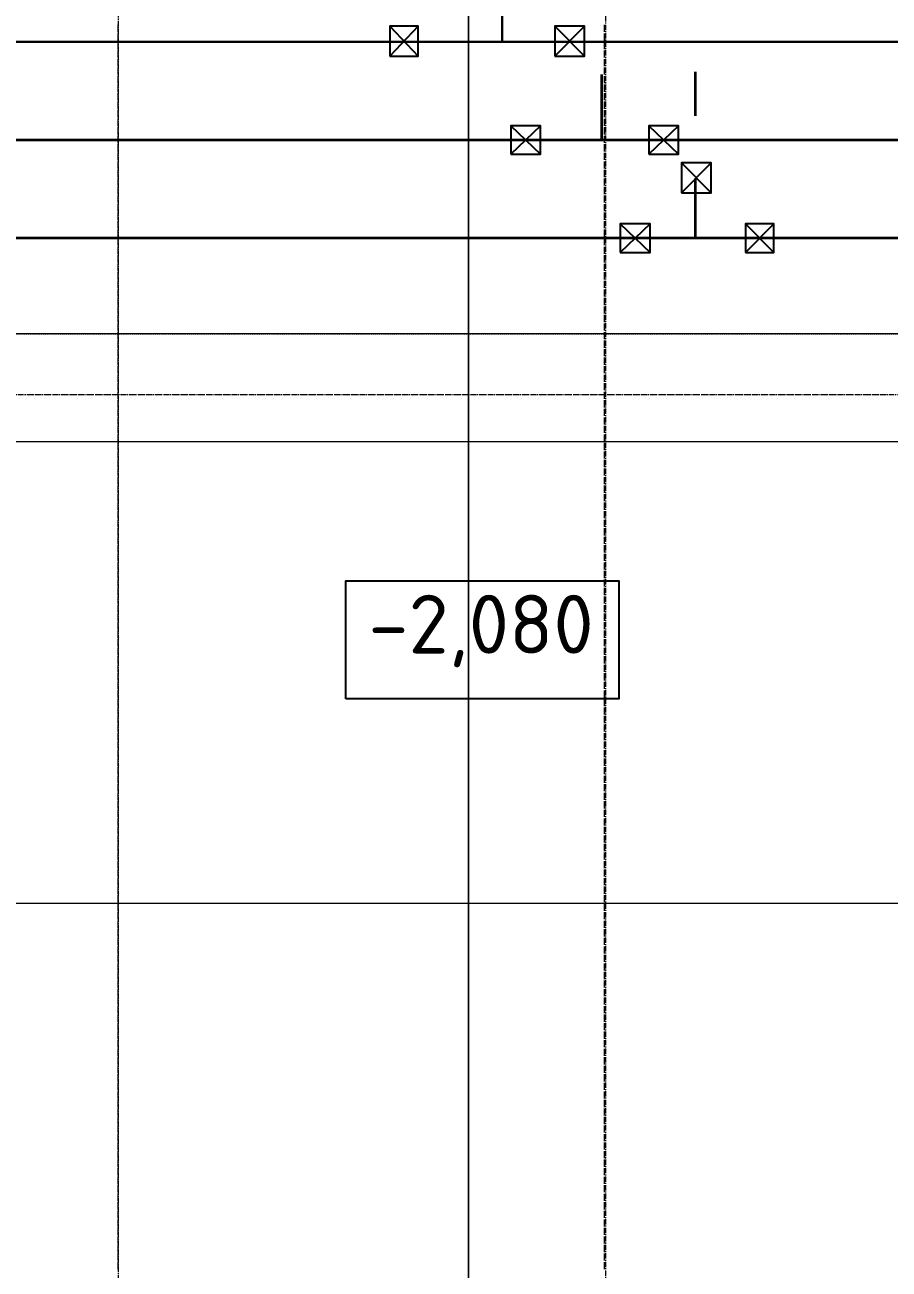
# Model space of a CAD drawing. Header units: millimetres. Extents: x -10178924 to 11692288, y -947381 to 58396.
# Drawn here: x 747630 to 750201, y -824944 to -821240 of the extents above; entities that cross this region are included whole.
import ezdxf

# ---------------------------------------------------------------- set-up
doc = ezdxf.new("R2010")
doc.units = ezdxf.units.MM
for name, pattern in [('короткая штриховая', [282.222222, 141.111111, -141.111111]), ('невидимая', [9.525, 6.35, -3.175]), ('осевая', [50.8, 31.75, -6.35, 6.35, -6.35])]:
    doc.linetypes.add(name, pattern=pattern)
for name, color, linetype, lineweight in [('PDF _0', 7, 'Continuous', 9), ('PDF _Разрезы', 7, 'Continuous', 9), ('PDF _Текст', 7, 'Continuous', 5), ('Балки.1', 7, 'Continuous', 9), ('Контур пол Подвал', 7, 'Continuous', 9), ('Размеры осевые', 153, 'Continuous', 9)]:
    doc.layers.add(name, color=color, linetype=linetype, lineweight=lineweight)
for name, color, linetype in [('PDF _PDF _Разрезы', 7, 'Continuous'), ('PDF _Балки.1', 7, 'Continuous'), ('PDF _ВК_В1', 5, 'Continuous'), ('PDF _ВК_Т3', 1, 'Continuous'), ('PDF _ВК_Т4', 6, 'Continuous')]:
    doc.layers.add(name, color=color, linetype=linetype)
doc.layers.add('PDF _Контур пол Подвал', color=7, linetype='Continuous', true_color=0xcd6928)
doc.layers.add('PDF _Размеры осевые', color=7, linetype='Continuous', true_color=0x5d6970)
doc.styles.add('PDF ISOCPEUR', font='isocpeur.ttf')

# ---------------------------------------------------------------- blocks, each defined once
blk = doc.blocks.new('A$C5282721b')
at = {"layer": 'PDF _Разрезы', "color": 18, "lineweight": 9, "true_color": 0x000000, "transparency": 33554687}
blk.add_lwpolyline([(26590.978, -58613.553), (26594.843, 2746.034)], dxfattribs=at)
at = {"layer": 'Балки.1', "color": 18, "linetype": 'короткая штриховая', "ltscale": 0.02, "true_color": 0x000000, "transparency": 33554687}
for p, q in [((12015.573, -41369.704), (41378.795, -41369.704)), ((12015.573, -41689.704), (41973.795, -41689.704))]:
    blk.add_line(p, q, dxfattribs=at)
at = {"layer": 'Контур пол Подвал', "color": 18, "linetype": 'невидимая', "true_color": 0x000000, "transparency": 33554687}
blk.add_line((13194.417, -43064.958), (39053.725, -43064.958), dxfattribs=at)
at = {"layer": 'Размеры осевые', "color": 251, "linetype": 'осевая', "ltscale": 0.5, "transparency": 33554687}
for p, q in [((27000, -52200), (27000, 1500)), ((25550, -58512.867), (25550, -4812.867)), ((-9750, -41550), (62308.109, -41550))]:
    blk.add_line(p, q, dxfattribs=at)

msp = doc.modelspace()

# ---------------------------------------------------------------- linework, layer by layer
at = {"layer": 'PDF _0', "lineweight": 25}
for points in [[(748715.5, -821333.4), (748800.1, -821333.4), (748800.1, -821244.5), (748715.5, -821244.5)], [(749206.5, -821333.4), (749295.4, -821333.4), (749295.4, -821244.5), (749206.5, -821244.5)], [(749075.3, -821625.5), (749164.2, -821625.5), (749164.2, -821540.8), (749075.3, -821540.8)], [(749485.9, -821625.5), (749574.8, -821625.5), (749574.8, -821540.8), (749485.9, -821540.8)], [(749583.3, -821739.8), (749672.2, -821739.8), (749672.2, -821650.9), (749583.3, -821650.9)], [(749401.3, -821917.6), (749490.2, -821917.6), (749490.2, -821832.9), (749401.3, -821832.9)], [(749773.8, -821917.6), (749858.5, -821917.6), (749858.5, -821832.9), (749773.8, -821832.9)], [(748584.2, -823246.8), (748584.2, -822895.5), (749397, -822895.5), (749397, -823246.8)]]:
    msp.add_lwpolyline(points, close=True, dxfattribs=at)
for points in [[(748715.5, -821244.5), (748800.1, -821333.4)], [(748800.1, -821244.5), (748715.5, -821333.4)], [(749206.5, -821244.5), (749295.4, -821333.4)], [(749295.4, -821244.5), (749206.5, -821333.4)], [(749075.3, -821540.8), (749164.2, -821625.5)], [(749164.2, -821540.8), (749075.3, -821625.5)], [(749485.9, -821540.8), (749574.8, -821625.5)], [(749574.8, -821540.8), (749485.9, -821625.5)], [(749583.3, -821650.9), (749672.2, -821739.8)], [(749672.2, -821650.9), (749583.3, -821739.8)], [(749401.3, -821832.9), (749490.2, -821917.6)], [(749490.2, -821832.9), (749401.3, -821917.6)], [(749773.8, -821832.9), (749858.5, -821917.6)], [(749858.5, -821832.9), (749773.8, -821917.6)]]:
    msp.add_lwpolyline(points, dxfattribs=at)
at = {"layer": 'PDF _PDF _Разрезы', "lineweight": 9}
msp.add_lwpolyline([(748948.3, -839405.6), (748952.5, -778045.5)], dxfattribs=at)
at = {"layer": 'PDF _Балки.1', "lineweight": 9}
for points in [[(734372.8, -822480.6), (764326.9, -822480.6), (766087.9, -822480.6), (766087.9, -822158.9), (764326.9, -822158.9)], [(734372.8, -822158.9), (763734.2, -822158.9)]]:
    msp.add_lwpolyline(points, dxfattribs=at)
at = {"layer": 'PDF _ВК_В1', "lineweight": 30}
for points in [[(749049.9, -821291), (749049.9, -786439.2)], [(777942.6, -821308), (777942.6, -821291), (747493.3, -821291), (723334.4, -821291)]]:
    msp.add_lwpolyline(points, dxfattribs=at)
at = {"layer": 'PDF _ВК_Т3', "lineweight": 35}
for points in [[(749346.2, -821583.1), (749346.2, -821388.4)], [(777980.7, -821583.1), (747497.5, -821583.1), (723215.9, -821583.1)]]:
    msp.add_lwpolyline(points, dxfattribs=at)
at = {"layer": 'PDF _ВК_Т4', "lineweight": 35}
for points in [[(749625.6, -821511.2), (749625.6, -821379.9)], [(749625.6, -821875.2), (749625.6, -821697.4)], [(778082.3, -821735.5), (778082.3, -821875.2), (747256.2, -821875.2), (722923.8, -821875.2)]]:
    msp.add_lwpolyline(points, dxfattribs=at)
at = {"layer": 'PDF _Контур пол Подвал', "lineweight": 9}
msp.add_lwpolyline([(761411.3, -819610.4), (761411.3, -823856.3), (735550.8, -823856.3)], dxfattribs=at)
at = {"layer": 'PDF _Размеры осевые', "lineweight": 9}
for points in [[(747906.9, -821261.4), (747906.9, -821244.5), (747906.9, -821240.2)], [(749354.7, -821261.4), (749354.7, -821244.5), (749354.7, -821240.2)], [(747906.9, -821286.8), (747906.9, -821269.9), (747906.9, -821265.6)], [(747906.9, -821312.2), (747906.9, -821295.3), (747906.9, -821291)], [(749354.7, -821286.8), (749354.7, -821269.9), (749354.7, -821265.6)], [(749354.7, -821312.2), (749354.7, -821295.3), (749354.7, -821291)], [(747906.9, -821337.6), (747906.9, -821320.7), (747906.9, -821316.4)], [(749354.7, -821337.6), (749354.7, -821320.7), (749354.7, -821316.4)], [(747906.9, -821363), (747906.9, -821346.1), (747906.9, -821341.8)], [(747906.9, -821388.4), (747906.9, -821371.5), (747906.9, -821367.2)], [(749354.7, -821363), (749354.7, -821346.1), (749354.7, -821341.8)], [(749354.7, -821388.4), (749354.7, -821371.5), (749354.7, -821367.2)], [(747906.9, -821413.8), (747906.9, -821396.9), (747906.9, -821392.6)], [(749354.7, -821413.8), (749354.7, -821396.9), (749354.7, -821392.6)], [(747906.9, -821439.2), (747906.9, -821422.3), (747906.9, -821418)], [(749354.7, -821439.2), (749354.7, -821422.3), (749354.7, -821418)], [(747906.9, -821464.6), (747906.9, -821447.7), (747906.9, -821443.4)], [(747906.9, -821490), (747906.9, -821473.1), (747906.9, -821468.8)], [(749354.7, -821464.6), (749354.7, -821447.7), (749354.7, -821443.4)], [(749354.7, -821490), (749354.7, -821473.1), (749354.7, -821468.8)], [(747906.9, -821515.4), (747906.9, -821498.5), (747906.9, -821494.2)], [(749354.7, -821515.4), (749354.7, -821498.5), (749354.7, -821494.2)], [(747906.9, -821540.8), (747906.9, -821523.9), (747906.9, -821519.6)], [(747906.9, -821566.2), (747906.9, -821549.3), (747906.9, -821545)], [(749354.7, -821540.8), (749354.7, -821523.9), (749354.7, -821519.6)], [(749354.7, -821566.2), (749354.7, -821549.3), (749354.7, -821545)], [(747906.9, -821591.6), (747906.9, -821574.7), (747906.9, -821570.4)], [(749354.7, -821591.6), (749354.7, -821574.7), (749354.7, -821570.4)], [(747906.9, -821617), (747906.9, -821600.1), (747906.9, -821595.8)], [(747906.9, -821642.4), (747906.9, -821625.5), (747906.9, -821621.2)], [(749354.7, -821617), (749354.7, -821600.1), (749354.7, -821595.8)], [(749354.7, -821642.4), (749354.7, -821625.5), (749354.7, -821621.2)], [(747906.9, -821667.8), (747906.9, -821650.9), (747906.9, -821646.6)], [(749354.7, -821667.8), (749354.7, -821650.9), (749354.7, -821646.6)], [(747906.9, -821693.2), (747906.9, -821676.3), (747906.9, -821672)], [(747906.9, -821718.6), (747906.9, -821701.7), (747906.9, -821697.4)], [(749354.7, -821693.2), (749354.7, -821676.3), (749354.7, -821672)], [(749354.7, -821718.6), (749354.7, -821701.7), (749354.7, -821697.4)], [(747906.9, -821744), (747906.9, -821727.1), (747906.9, -821722.8)], [(749354.7, -821744), (749354.7, -821727.1), (749354.7, -821722.8)], [(747906.9, -821769.4), (747906.9, -821752.5), (747906.9, -821748.2)], [(747906.9, -821794.8), (747906.9, -821777.9), (747906.9, -821773.6)], [(749354.7, -821769.4), (749354.7, -821752.5), (749354.7, -821748.2)], [(749354.7, -821794.8), (749354.7, -821777.9), (749354.7, -821773.6)], [(747906.9, -821820.2), (747906.9, -821803.3), (747906.9, -821799)], [(749354.7, -821820.2), (749354.7, -821803.3), (749354.7, -821799)], [(747906.9, -821845.6), (747906.9, -821828.7), (747906.9, -821824.4)], [(749354.7, -821845.6), (749354.7, -821828.7), (749354.7, -821824.4)], [(747906.9, -821871), (747906.9, -821854.1), (747906.9, -821849.8)], [(747906.9, -821896.4), (747906.9, -821879.5), (747906.9, -821875.2)], [(749354.7, -821871), (749354.7, -821854.1), (749354.7, -821849.8)], [(749354.7, -821896.4), (749354.7, -821879.5), (749354.7, -821875.2)], [(747906.9, -821921.8), (747906.9, -821904.9), (747906.9, -821900.6)], [(749354.7, -821921.8), (749354.7, -821904.9), (749354.7, -821900.6)], [(747906.9, -821947.2), (747906.9, -821930.3), (747906.9, -821926)], [(747906.9, -821972.6), (747906.9, -821955.7), (747906.9, -821951.4)], [(749354.7, -821947.2), (749354.7, -821930.3), (749354.7, -821926)], [(749354.7, -821972.6), (749354.7, -821955.7), (749354.7, -821951.4)], [(747906.9, -821998), (747906.9, -821981.1), (747906.9, -821976.8)], [(749354.7, -821998), (749354.7, -821981.1), (749354.7, -821976.8)], [(747906.9, -822023.4), (747906.9, -822006.5), (747906.9, -822002.2)], [(747906.9, -822048.8), (747906.9, -822031.9), (747906.9, -822027.6)], [(749354.7, -822023.4), (749354.7, -822006.5), (749354.7, -822002.2)], [(749354.7, -822048.8), (749354.7, -822031.9), (749354.7, -822027.6)], [(747906.9, -822074.2), (747906.9, -822057.3), (747906.9, -822053)], [(749354.7, -822074.2), (749354.7, -822057.3), (749354.7, -822053)], [(747906.9, -822099.6), (747906.9, -822082.7), (747906.9, -822078.4)], [(747906.9, -822125), (747906.9, -822108.1), (747906.9, -822103.8)], [(749354.7, -822099.6), (749354.7, -822082.7), (749354.7, -822078.4)], [(749354.7, -822125), (749354.7, -822108.1), (749354.7, -822103.8)], [(747906.9, -822150.4), (747906.9, -822133.5), (747906.9, -822129.2)], [(749354.7, -822150.4), (749354.7, -822133.5), (749354.7, -822129.2)], [(747906.9, -822175.8), (747906.9, -822158.9), (747906.9, -822154.6)], [(747906.9, -822201.2), (747906.9, -822184.3), (747906.9, -822180)], [(749354.7, -822175.8), (749354.7, -822158.9), (749354.7, -822154.6)], [(749354.7, -822201.2), (749354.7, -822184.3), (749354.7, -822180)], [(747906.9, -822226.6), (747906.9, -822209.7), (747906.9, -822205.4)], [(749354.7, -822226.6), (749354.7, -822209.7), (749354.7, -822205.4)], [(747906.9, -822252), (747906.9, -822235.1), (747906.9, -822230.8)], [(747906.9, -822277.4), (747906.9, -822260.5), (747906.9, -822256.2)], [(749354.7, -822252), (749354.7, -822235.1), (749354.7, -822230.8)], [(749354.7, -822277.4), (749354.7, -822260.5), (749354.7, -822256.2)], [(747906.9, -822302.8), (747906.9, -822285.9), (747906.9, -822281.6)], [(749354.7, -822302.8), (749354.7, -822285.9), (749354.7, -822281.6)], [(747906.9, -822328.2), (747906.9, -822311.3), (747906.9, -822307)], [(749354.7, -822328.2), (749354.7, -822311.3), (749354.7, -822307)], [(747631.7, -822340.9), (747631.7, -822340.9)], [(747636, -822340.9), (747652.9, -822340.9)], [(747657.1, -822340.9), (747657.1, -822340.9)], [(747661.4, -822340.9), (747678.3, -822340.9)], [(747682.5, -822340.9), (747682.5, -822340.9)], [(747686.8, -822340.9), (747703.7, -822340.9)], [(747707.9, -822340.9), (747707.9, -822340.9)], [(747712.2, -822340.9), (747729.1, -822340.9)], [(747733.3, -822340.9), (747733.3, -822340.9)], [(747737.6, -822340.9), (747754.5, -822340.9)], [(747758.7, -822340.9), (747758.7, -822340.9)], [(747763, -822340.9), (747779.9, -822340.9)], [(747784.1, -822340.9), (747784.1, -822340.9)], [(747788.4, -822340.9), (747805.3, -822340.9)], [(747809.5, -822340.9), (747809.5, -822340.9)], [(747813.8, -822340.9), (747830.7, -822340.9)], [(747834.9, -822340.9), (747834.9, -822340.9)], [(747839.2, -822340.9), (747856.1, -822340.9)], [(747860.3, -822340.9), (747860.3, -822340.9)], [(747864.6, -822340.9), (747881.5, -822340.9)], [(747885.7, -822340.9), (747885.7, -822340.9)], [(747890, -822340.9), (747906.9, -822340.9)], [(747906.9, -822353.6), (747906.9, -822336.7), (747906.9, -822332.4)], [(747906.9, -822379), (747906.9, -822362.1), (747906.9, -822357.8)], [(747911.1, -822340.9), (747911.1, -822340.9)], [(747915.4, -822340.9), (747932.3, -822340.9)], [(747936.5, -822340.9), (747936.5, -822340.9)], [(747940.8, -822340.9), (747957.7, -822340.9)], [(747961.9, -822340.9), (747961.9, -822340.9)], [(747966.2, -822340.9), (747983.1, -822340.9)], [(747987.3, -822340.9), (747987.3, -822340.9)], [(747991.6, -822340.9), (748008.5, -822340.9)], [(748012.7, -822340.9), (748012.7, -822340.9)], [(748017, -822340.9), (748033.9, -822340.9)], [(748038.1, -822340.9), (748038.1, -822340.9)], [(748042.4, -822340.9), (748059.3, -822340.9)], [(748063.5, -822340.9), (748063.5, -822340.9)], [(748067.8, -822340.9), (748084.7, -822340.9)], [(748088.9, -822340.9), (748088.9, -822340.9)], [(748093.2, -822340.9), (748110.1, -822340.9)], [(748114.3, -822340.9), (748114.3, -822340.9)], [(748118.6, -822340.9), (748135.5, -822340.9)], [(748139.7, -822340.9), (748139.7, -822340.9)], [(748144, -822340.9), (748160.9, -822340.9)], [(748165.1, -822340.9), (748165.1, -822340.9)], [(748169.4, -822340.9), (748186.3, -822340.9)], [(748190.5, -822340.9), (748190.5, -822340.9)], [(748194.8, -822340.9), (748211.7, -822340.9)], [(748215.9, -822340.9), (748215.9, -822340.9)], [(748220.2, -822340.9), (748237.1, -822340.9)], [(748241.3, -822340.9), (748241.3, -822340.9)], [(748245.6, -822340.9), (748262.5, -822340.9)], [(748266.7, -822340.9), (748266.7, -822340.9)], [(748271, -822340.9), (748287.9, -822340.9)], [(748292.1, -822340.9), (748292.1, -822340.9)], [(748296.4, -822340.9), (748313.3, -822340.9)], [(748317.5, -822340.9), (748317.5, -822340.9)], [(748321.8, -822340.9), (748338.7, -822340.9)], [(748342.9, -822340.9), (748342.9, -822340.9)], [(748347.2, -822340.9), (748364.1, -822340.9)], [(748368.3, -822340.9), (748368.3, -822340.9)], [(748372.6, -822340.9), (748389.5, -822340.9)], [(748393.7, -822340.9), (748393.7, -822340.9)], [(748398, -822340.9), (748414.9, -822340.9)], [(748419.1, -822340.9), (748419.1, -822340.9)], [(748423.4, -822340.9), (748440.3, -822340.9)], [(748444.5, -822340.9), (748444.5, -822340.9)], [(748448.8, -822340.9), (748465.7, -822340.9)], [(748469.9, -822340.9), (748469.9, -822340.9)], [(748474.2, -822340.9), (748491.1, -822340.9)], [(748495.3, -822340.9), (748495.3, -822340.9)], [(748499.6, -822340.9), (748516.5, -822340.9)], [(748520.7, -822340.9), (748520.7, -822340.9)], [(748525, -822340.9), (748541.9, -822340.9)], [(748546.1, -822340.9), (748546.1, -822340.9)], [(748550.4, -822340.9), (748567.3, -822340.9)], [(748571.5, -822340.9), (748571.5, -822340.9)], [(748575.8, -822340.9), (748592.7, -822340.9)], [(748596.9, -822340.9), (748596.9, -822340.9)], [(748601.2, -822340.9), (748618.1, -822340.9)], [(748622.3, -822340.9), (748622.3, -822340.9)], [(748626.6, -822340.9), (748643.5, -822340.9)], [(748647.7, -822340.9), (748647.7, -822340.9)], [(748652, -822340.9), (748668.9, -822340.9)], [(748673.1, -822340.9), (748673.1, -822340.9)], [(748677.4, -822340.9), (748694.3, -822340.9)], [(748698.5, -822340.9), (748698.5, -822340.9)], [(748702.8, -822340.9), (748719.7, -822340.9)], [(748723.9, -822340.9), (748723.9, -822340.9)], [(748728.2, -822340.9), (748745.1, -822340.9)], [(748749.3, -822340.9), (748749.3, -822340.9)], [(748753.6, -822340.9), (748770.5, -822340.9)], [(748774.7, -822340.9), (748774.7, -822340.9)], [(748779, -822340.9), (748795.9, -822340.9)], [(748800.1, -822340.9), (748800.1, -822340.9)], [(748804.4, -822340.9), (748821.3, -822340.9)], [(748825.5, -822340.9), (748825.5, -822340.9)], [(748829.8, -822340.9), (748846.7, -822340.9)], [(748850.9, -822340.9), (748850.9, -822340.9)], [(748855.2, -822340.9), (748872.1, -822340.9)], [(748876.3, -822340.9), (748876.3, -822340.9)], [(748880.6, -822340.9), (748897.5, -822340.9)], [(748901.7, -822340.9), (748901.7, -822340.9)], [(748906, -822340.9), (748922.9, -822340.9)], [(748927.1, -822340.9), (748927.1, -822340.9)], [(748931.4, -822340.9), (748948.3, -822340.9)], [(748952.5, -822340.9), (748952.5, -822340.9)], [(748956.8, -822340.9), (748973.7, -822340.9)], [(748977.9, -822340.9), (748977.9, -822340.9)], [(748982.2, -822340.9), (748999.1, -822340.9)], [(749003.3, -822340.9), (749003.3, -822340.9)], [(749007.6, -822340.9), (749024.5, -822340.9)], [(749028.7, -822340.9), (749028.7, -822340.9)], [(749033, -822340.9), (749049.9, -822340.9)], [(749054.1, -822340.9), (749054.1, -822340.9)], [(749058.4, -822340.9), (749075.3, -822340.9)], [(749079.5, -822340.9), (749079.5, -822340.9)], [(749083.8, -822340.9), (749100.7, -822340.9)], [(749104.9, -822340.9), (749104.9, -822340.9)], [(749109.2, -822340.9), (749126.1, -822340.9)], [(749130.3, -822340.9), (749130.3, -822340.9)], [(749134.6, -822340.9), (749151.5, -822340.9)], [(749155.7, -822340.9), (749155.7, -822340.9)], [(749160, -822340.9), (749176.9, -822340.9)], [(749181.1, -822340.9), (749181.1, -822340.9)], [(749185.4, -822340.9), (749202.3, -822340.9)], [(749206.5, -822340.9), (749206.5, -822340.9)], [(749210.8, -822340.9), (749227.7, -822340.9)], [(749231.9, -822340.9), (749231.9, -822340.9)], [(749236.2, -822340.9), (749253.1, -822340.9)], [(749257.3, -822340.9), (749257.3, -822340.9)], [(749261.6, -822340.9), (749278.5, -822340.9)], [(749282.7, -822340.9), (749282.7, -822340.9)], [(749287, -822340.9), (749303.9, -822340.9)], [(749308.1, -822340.9), (749308.1, -822340.9)], [(749312.4, -822340.9), (749329.3, -822340.9)], [(749333.5, -822340.9), (749333.5, -822340.9)], [(749337.8, -822340.9), (749354.7, -822340.9)], [(749354.7, -822353.6), (749354.7, -822336.7), (749354.7, -822332.4)], [(749354.7, -822379), (749354.7, -822362.1), (749354.7, -822357.8)], [(749358.9, -822340.9), (749358.9, -822340.9)], [(749363.2, -822340.9), (749380.1, -822340.9)], [(749384.3, -822340.9), (749384.3, -822340.9)], [(749388.6, -822340.9), (749405.5, -822340.9)], [(749409.7, -822340.9), (749409.7, -822340.9)], [(749414, -822340.9), (749430.9, -822340.9)], [(749435.1, -822340.9), (749435.1, -822340.9)], [(749439.4, -822340.9), (749456.3, -822340.9)], [(749460.5, -822340.9), (749460.5, -822340.9)], [(749464.8, -822340.9), (749481.7, -822340.9)], [(749485.9, -822340.9), (749485.9, -822340.9)], [(749490.2, -822340.9), (749507.1, -822340.9)], [(749511.3, -822340.9), (749511.3, -822340.9)], [(749515.6, -822340.9), (749532.5, -822340.9)], [(749536.7, -822340.9), (749536.7, -822340.9)], [(749541, -822340.9), (749557.9, -822340.9)], [(749562.1, -822340.9), (749562.1, -822340.9)], [(749566.4, -822340.9), (749583.3, -822340.9)], [(749587.5, -822340.9), (749587.5, -822340.9)], [(749591.8, -822340.9), (749608.7, -822340.9)], [(749612.9, -822340.9), (749612.9, -822340.9)], [(749617.2, -822340.9), (749634.1, -822340.9)], [(749638.3, -822340.9), (749638.3, -822340.9)], [(749642.6, -822340.9), (749659.5, -822340.9)], [(749663.7, -822340.9), (749663.7, -822340.9)], [(749668, -822340.9), (749684.9, -822340.9)], [(749689.1, -822340.9), (749689.1, -822340.9)], [(749693.4, -822340.9), (749710.3, -822340.9)], [(749714.5, -822340.9), (749714.5, -822340.9)], [(749718.8, -822340.9), (749735.7, -822340.9)], [(749739.9, -822340.9), (749739.9, -822340.9)], [(749744.2, -822340.9), (749761.1, -822340.9)], [(749765.3, -822340.9), (749765.3, -822340.9)], [(749769.6, -822340.9), (749786.5, -822340.9)], [(749790.7, -822340.9), (749790.7, -822340.9)], [(749795, -822340.9), (749811.9, -822340.9)], [(749816.1, -822340.9), (749816.1, -822340.9)], [(749820.4, -822340.9), (749837.3, -822340.9)], [(749841.5, -822340.9), (749841.5, -822340.9)], [(749845.8, -822340.9), (749862.7, -822340.9)], [(749866.9, -822340.9), (749866.9, -822340.9)], [(749871.2, -822340.9), (749888.1, -822340.9)], [(749892.3, -822340.9), (749892.3, -822340.9)], [(749896.6, -822340.9), (749913.5, -822340.9)], [(749917.7, -822340.9), (749917.7, -822340.9)], [(749922, -822340.9), (749938.9, -822340.9)], [(749943.1, -822340.9), (749943.1, -822340.9)], [(749947.4, -822340.9), (749964.3, -822340.9)], [(749968.5, -822340.9), (749968.5, -822340.9)], [(749972.8, -822340.9), (749989.7, -822340.9)], [(749993.9, -822340.9), (749993.9, -822340.9)], [(749998.2, -822340.9), (750015.1, -822340.9)], [(750019.3, -822340.9), (750019.3, -822340.9)], [(750023.6, -822340.9), (750040.5, -822340.9)], [(750044.7, -822340.9), (750044.7, -822340.9)], [(750049, -822340.9), (750065.9, -822340.9)], [(750070.1, -822340.9), (750070.1, -822340.9)], [(750074.4, -822340.9), (750091.3, -822340.9)], [(750095.5, -822340.9), (750095.5, -822340.9)], [(750099.8, -822340.9), (750116.7, -822340.9)], [(750120.9, -822340.9), (750120.9, -822340.9)], [(750125.2, -822340.9), (750142.1, -822340.9)], [(750146.3, -822340.9), (750146.3, -822340.9)], [(750150.6, -822340.9), (750167.5, -822340.9)], [(750171.7, -822340.9), (750171.7, -822340.9)], [(750176, -822340.9), (750192.9, -822340.9)], [(750197.1, -822340.9), (750197.1, -822340.9)], [(747906.9, -822404.4), (747906.9, -822387.5), (747906.9, -822383.2)], [(749354.7, -822404.4), (749354.7, -822387.5), (749354.7, -822383.2)], [(747906.9, -822429.8), (747906.9, -822412.9), (747906.9, -822408.6)], [(747906.9, -822455.2), (747906.9, -822438.3), (747906.9, -822434)], [(749354.7, -822429.8), (749354.7, -822412.9), (749354.7, -822408.6)], [(749354.7, -822455.2), (749354.7, -822438.3), (749354.7, -822434)], [(747906.9, -822480.6), (747906.9, -822463.7), (747906.9, -822459.4)], [(749354.7, -822480.6), (749354.7, -822463.7), (749354.7, -822459.4)], [(747906.9, -822506), (747906.9, -822489.1), (747906.9, -822484.8)], [(747906.9, -822531.4), (747906.9, -822514.5), (747906.9, -822510.2)], [(749354.7, -822506), (749354.7, -822489.1), (749354.7, -822484.8)], [(749354.7, -822531.4), (749354.7, -822514.5), (749354.7, -822510.2)], [(747906.9, -822556.8), (747906.9, -822539.9), (747906.9, -822535.6)], [(749354.7, -822556.8), (749354.7, -822539.9), (749354.7, -822535.6)], [(747906.9, -822582.2), (747906.9, -822565.3), (747906.9, -822561)], [(747906.9, -822607.6), (747906.9, -822590.7), (747906.9, -822586.4)], [(749354.7, -822582.2), (749354.7, -822565.3), (749354.7, -822561)], [(749354.7, -822607.6), (749354.7, -822590.7), (749354.7, -822586.4)], [(747906.9, -822633), (747906.9, -822616.1), (747906.9, -822611.8)], [(749354.7, -822633), (749354.7, -822616.1), (749354.7, -822611.8)], [(747906.9, -822658.4), (747906.9, -822641.5), (747906.9, -822637.2)], [(747906.9, -822683.8), (747906.9, -822666.9), (747906.9, -822662.6)], [(749354.7, -822658.4), (749354.7, -822641.5), (749354.7, -822637.2)], [(749354.7, -822683.8), (749354.7, -822666.9), (749354.7, -822662.6)], [(747906.9, -822709.2), (747906.9, -822692.3), (747906.9, -822688)], [(749354.7, -822709.2), (749354.7, -822692.3), (749354.7, -822688)], [(747906.9, -822734.6), (747906.9, -822717.7), (747906.9, -822713.4)], [(749354.7, -822734.6), (749354.7, -822717.7), (749354.7, -822713.4)], [(747906.9, -822760), (747906.9, -822743.1), (747906.9, -822738.8)], [(747906.9, -822785.4), (747906.9, -822768.5), (747906.9, -822764.2)], [(749354.7, -822760), (749354.7, -822743.1), (749354.7, -822738.8)], [(749354.7, -822785.4), (749354.7, -822768.5), (749354.7, -822764.2)], [(747906.9, -822810.8), (747906.9, -822793.9), (747906.9, -822789.6)], [(749354.7, -822810.8), (749354.7, -822793.9), (749354.7, -822789.6)], [(747906.9, -822836.2), (747906.9, -822819.3), (747906.9, -822815)], [(747906.9, -822861.6), (747906.9, -822844.7), (747906.9, -822840.4)], [(749354.7, -822836.2), (749354.7, -822819.3), (749354.7, -822815)], [(749354.7, -822861.6), (749354.7, -822844.7), (749354.7, -822840.4)], [(747906.9, -822887), (747906.9, -822870.1), (747906.9, -822865.8)], [(749354.7, -822887), (749354.7, -822870.1), (749354.7, -822865.8)], [(747906.9, -822912.4), (747906.9, -822895.5), (747906.9, -822891.2)], [(747906.9, -822937.8), (747906.9, -822920.9), (747906.9, -822916.6)], [(749354.7, -822912.4), (749354.7, -822895.5), (749354.7, -822891.2)], [(749354.7, -822937.8), (749354.7, -822920.9), (749354.7, -822916.6)], [(747906.9, -822963.2), (747906.9, -822946.3), (747906.9, -822942)], [(749354.7, -822963.2), (749354.7, -822946.3), (749354.7, -822942)], [(747906.9, -822988.6), (747906.9, -822971.7), (747906.9, -822967.4)], [(747906.9, -823014), (747906.9, -822997.1), (747906.9, -822992.8)], [(749354.7, -822988.6), (749354.7, -822971.7), (749354.7, -822967.4)], [(749354.7, -823014), (749354.7, -822997.1), (749354.7, -822992.8)], [(747906.9, -823039.4), (747906.9, -823022.5), (747906.9, -823018.2)], [(749354.7, -823039.4), (749354.7, -823022.5), (749354.7, -823018.2)], [(747906.9, -823064.8), (747906.9, -823047.9), (747906.9, -823043.6)], [(747906.9, -823090.2), (747906.9, -823073.3), (747906.9, -823069)], [(749354.7, -823064.8), (749354.7, -823047.9), (749354.7, -823043.6)], [(749354.7, -823090.2), (749354.7, -823073.3), (749354.7, -823069)], [(747906.9, -823115.6), (747906.9, -823098.7), (747906.9, -823094.4)], [(749354.7, -823115.6), (749354.7, -823098.7), (749354.7, -823094.4)], [(747906.9, -823141), (747906.9, -823124.1), (747906.9, -823119.8)], [(747906.9, -823166.4), (747906.9, -823149.5), (747906.9, -823145.2)], [(749354.7, -823141), (749354.7, -823124.1), (749354.7, -823119.8)], [(749354.7, -823166.4), (749354.7, -823149.5), (749354.7, -823145.2)], [(747906.9, -823191.8), (747906.9, -823174.9), (747906.9, -823170.6)], [(749354.7, -823191.8), (749354.7, -823174.9), (749354.7, -823170.6)], [(747906.9, -823217.2), (747906.9, -823200.3), (747906.9, -823196)], [(749354.7, -823217.2), (749354.7, -823200.3), (749354.7, -823196)], [(747906.9, -823242.6), (747906.9, -823225.7), (747906.9, -823221.4)], [(747906.9, -823268), (747906.9, -823251.1), (747906.9, -823246.8)], [(749354.7, -823242.6), (749354.7, -823225.7), (749354.7, -823221.4)], [(749354.7, -823268), (749354.7, -823251.1), (749354.7, -823246.8)], [(747906.9, -823293.4), (747906.9, -823276.5), (747906.9, -823272.2)], [(749354.7, -823293.4), (749354.7, -823276.5), (749354.7, -823272.2)], [(747906.9, -823318.8), (747906.9, -823301.9), (747906.9, -823297.6)], [(747906.9, -823344.2), (747906.9, -823327.3), (747906.9, -823323)], [(749354.7, -823318.8), (749354.7, -823301.9), (749354.7, -823297.6)], [(749354.7, -823344.2), (749354.7, -823327.3), (749354.7, -823323)], [(747906.9, -823369.6), (747906.9, -823352.7), (747906.9, -823348.4)], [(749354.7, -823369.6), (749354.7, -823352.7), (749354.7, -823348.4)], [(747906.9, -823395), (747906.9, -823378.1), (747906.9, -823373.8)], [(747906.9, -823420.4), (747906.9, -823403.5), (747906.9, -823399.2)], [(749354.7, -823395), (749354.7, -823378.1), (749354.7, -823373.8)], [(749354.7, -823420.4), (749354.7, -823403.5), (749354.7, -823399.2)], [(747906.9, -823445.8), (747906.9, -823428.9), (747906.9, -823424.6)], [(749354.7, -823445.8), (749354.7, -823428.9), (749354.7, -823424.6)], [(747906.9, -823471.2), (747906.9, -823454.3), (747906.9, -823450.1)], [(747906.9, -823496.6), (747906.9, -823479.7), (747906.9, -823475.4)], [(749354.7, -823471.2), (749354.7, -823454.3), (749354.7, -823450.1)], [(749354.7, -823496.6), (749354.7, -823479.7), (749354.7, -823475.4)], [(747906.9, -823522), (747906.9, -823505.1), (747906.9, -823500.9)], [(749354.7, -823522), (749354.7, -823505.1), (749354.7, -823500.9)], [(747906.9, -823547.4), (747906.9, -823530.5), (747906.9, -823526.2)], [(747906.9, -823572.8), (747906.9, -823555.9), (747906.9, -823551.7)], [(749354.7, -823547.4), (749354.7, -823530.5), (749354.7, -823526.2)], [(749354.7, -823572.8), (749354.7, -823555.9), (749354.7, -823551.7)], [(747906.9, -823598.2), (747906.9, -823581.3), (747906.9, -823577.1)], [(749354.7, -823598.2), (749354.7, -823581.3), (749354.7, -823577.1)], [(747906.9, -823623.6), (747906.9, -823606.7), (747906.9, -823602.5)], [(749354.7, -823623.6), (749354.7, -823606.7), (749354.7, -823602.5)], [(747906.9, -823649), (747906.9, -823632.1), (747906.9, -823627.9)], [(747906.9, -823674.4), (747906.9, -823657.5), (747906.9, -823653.2)], [(749354.7, -823649), (749354.7, -823632.1), (749354.7, -823627.9)], [(749354.7, -823674.4), (749354.7, -823657.5), (749354.7, -823653.2)], [(747906.9, -823699.8), (747906.9, -823682.9), (747906.9, -823678.7)], [(749354.7, -823699.8), (749354.7, -823682.9), (749354.7, -823678.7)], [(747906.9, -823725.2), (747906.9, -823708.3), (747906.9, -823704.1)], [(747906.9, -823750.6), (747906.9, -823733.7), (747906.9, -823729.5)], [(749354.7, -823725.2), (749354.7, -823708.3), (749354.7, -823704.1)], [(749354.7, -823750.6), (749354.7, -823733.7), (749354.7, -823729.5)], [(747906.9, -823776), (747906.9, -823759.1), (747906.9, -823754.9)], [(749354.7, -823776), (749354.7, -823759.1), (749354.7, -823754.9)], [(747906.9, -823801.4), (747906.9, -823784.5), (747906.9, -823780.3)], [(747906.9, -823826.8), (747906.9, -823809.9), (747906.9, -823805.7)], [(749354.7, -823801.4), (749354.7, -823784.5), (749354.7, -823780.3)], [(749354.7, -823826.8), (749354.7, -823809.9), (749354.7, -823805.7)], [(747906.9, -823852.2), (747906.9, -823835.3), (747906.9, -823831.1)], [(749354.7, -823852.2), (749354.7, -823835.3), (749354.7, -823831.1)], [(747906.9, -823877.6), (747906.9, -823860.7), (747906.9, -823856.5)], [(747906.9, -823903), (747906.9, -823886.1), (747906.9, -823881.9)], [(749354.7, -823877.6), (749354.7, -823860.7), (749354.7, -823856.5)], [(749354.7, -823903), (749354.7, -823886.1), (749354.7, -823881.9)], [(747906.9, -823928.4), (747906.9, -823911.5), (747906.9, -823907.3)], [(749354.7, -823928.4), (749354.7, -823911.5), (749354.7, -823907.3)], [(747906.9, -823953.8), (747906.9, -823936.9), (747906.9, -823932.7)], [(747906.9, -823979.2), (747906.9, -823962.3), (747906.9, -823958.1)], [(749354.7, -823953.8), (749354.7, -823936.9), (749354.7, -823932.7)], [(749354.7, -823979.2), (749354.7, -823962.3), (749354.7, -823958.1)], [(747906.9, -824004.6), (747906.9, -823987.7), (747906.9, -823983.5)], [(749354.7, -824004.6), (749354.7, -823987.7), (749354.7, -823983.5)], [(747906.9, -824030), (747906.9, -824013.1), (747906.9, -824008.9)], [(747906.9, -824055.4), (747906.9, -824038.5), (747906.9, -824034.3)], [(749354.7, -824030), (749354.7, -824013.1), (749354.7, -824008.9)], [(749354.7, -824055.4), (749354.7, -824038.5), (749354.7, -824034.3)], [(747906.9, -824080.8), (747906.9, -824063.9), (747906.9, -824059.7)], [(749354.7, -824080.8), (749354.7, -824063.9), (749354.7, -824059.7)], [(747906.9, -824106.2), (747906.9, -824089.3), (747906.9, -824085.1)], [(749354.7, -824106.2), (749354.7, -824089.3), (749354.7, -824085.1)], [(747906.9, -824131.6), (747906.9, -824114.7), (747906.9, -824110.5)], [(747906.9, -824157), (747906.9, -824140.1), (747906.9, -824135.9)], [(749354.7, -824131.6), (749354.7, -824114.7), (749354.7, -824110.5)], [(749354.7, -824157), (749354.7, -824140.1), (749354.7, -824135.9)], [(747906.9, -824182.4), (747906.9, -824165.5), (747906.9, -824161.3)], [(749354.7, -824182.4), (749354.7, -824165.5), (749354.7, -824161.3)], [(747906.9, -824207.8), (747906.9, -824190.9), (747906.9, -824186.7)], [(747906.9, -824233.2), (747906.9, -824216.3), (747906.9, -824212.1)], [(749354.7, -824207.8), (749354.7, -824190.9), (749354.7, -824186.7)], [(749354.7, -824233.2), (749354.7, -824216.3), (749354.7, -824212.1)], [(747906.9, -824258.6), (747906.9, -824241.7), (747906.9, -824237.5)], [(749354.7, -824258.6), (749354.7, -824241.7), (749354.7, -824237.5)], [(747906.9, -824284), (747906.9, -824267.1), (747906.9, -824262.9)], [(747906.9, -824309.4), (747906.9, -824292.5), (747906.9, -824288.3)], [(749354.7, -824284), (749354.7, -824267.1), (749354.7, -824262.9)], [(749354.7, -824309.4), (749354.7, -824292.5), (749354.7, -824288.3)], [(747906.9, -824334.8), (747906.9, -824317.9), (747906.9, -824313.7)], [(749354.7, -824334.8), (749354.7, -824317.9), (749354.7, -824313.7)], [(747906.9, -824360.2), (747906.9, -824343.3), (747906.9, -824339.1)], [(747906.9, -824385.6), (747906.9, -824368.7), (747906.9, -824364.5)], [(749354.7, -824360.2), (749354.7, -824343.3), (749354.7, -824339.1)], [(749354.7, -824385.6), (749354.7, -824368.7), (749354.7, -824364.5)], [(747906.9, -824411), (747906.9, -824394.1), (747906.9, -824389.9)], [(749354.7, -824411), (749354.7, -824394.1), (749354.7, -824389.9)], [(747906.9, -824436.4), (747906.9, -824419.5), (747906.9, -824415.3)], [(747906.9, -824461.8), (747906.9, -824444.9), (747906.9, -824440.7)], [(749354.7, -824436.4), (749354.7, -824419.5), (749354.7, -824415.3)], [(749354.7, -824461.8), (749354.7, -824444.9), (749354.7, -824440.7)], [(747906.9, -824487.2), (747906.9, -824470.3), (747906.9, -824466.1)], [(749354.7, -824487.2), (749354.7, -824470.3), (749354.7, -824466.1)], [(747906.9, -824512.6), (747906.9, -824495.7), (747906.9, -824491.5)], [(749354.7, -824512.6), (749354.7, -824495.7), (749354.7, -824491.5)], [(747906.9, -824538), (747906.9, -824521.1), (747906.9, -824516.9)], [(747906.9, -824563.4), (747906.9, -824546.5), (747906.9, -824542.3)], [(749354.7, -824538), (749354.7, -824521.1), (749354.7, -824516.9)], [(749354.7, -824563.4), (749354.7, -824546.5), (749354.7, -824542.3)], [(747906.9, -824588.8), (747906.9, -824571.9), (747906.9, -824567.7)], [(749354.7, -824588.8), (749354.7, -824571.9), (749354.7, -824567.7)], [(747906.9, -824614.2), (747906.9, -824597.3), (747906.9, -824593.1)], [(747906.9, -824639.6), (747906.9, -824622.7), (747906.9, -824618.5)], [(749354.7, -824614.2), (749354.7, -824597.3), (749354.7, -824593.1)], [(749354.7, -824639.6), (749354.7, -824622.7), (749354.7, -824618.5)], [(747906.9, -824665), (747906.9, -824648.1), (747906.9, -824643.9)], [(749354.7, -824665), (749354.7, -824648.1), (749354.7, -824643.9)], [(747906.9, -824690.4), (747906.9, -824673.5), (747906.9, -824669.3)], [(747906.9, -824715.8), (747906.9, -824698.9), (747906.9, -824694.7)], [(749354.7, -824690.4), (749354.7, -824673.5), (749354.7, -824669.3)], [(749354.7, -824715.8), (749354.7, -824698.9), (749354.7, -824694.7)], [(747906.9, -824741.2), (747906.9, -824724.3), (747906.9, -824720.1)], [(749354.7, -824741.2), (749354.7, -824724.3), (749354.7, -824720.1)], [(747906.9, -824766.6), (747906.9, -824749.7), (747906.9, -824745.5)], [(747906.9, -824792), (747906.9, -824775.1), (747906.9, -824770.9)], [(749354.7, -824766.6), (749354.7, -824749.7), (749354.7, -824745.5)], [(749354.7, -824792), (749354.7, -824775.1), (749354.7, -824770.9)], [(747906.9, -824817.4), (747906.9, -824800.5), (747906.9, -824796.3)], [(749354.7, -824817.4), (749354.7, -824800.5), (749354.7, -824796.3)], [(747906.9, -824842.8), (747906.9, -824825.9), (747906.9, -824821.7)], [(747906.9, -824868.2), (747906.9, -824851.3), (747906.9, -824847.1)], [(749354.7, -824842.8), (749354.7, -824825.9), (749354.7, -824821.7)], [(749354.7, -824868.2), (749354.7, -824851.3), (749354.7, -824847.1)], [(747906.9, -824893.6), (747906.9, -824876.7), (747906.9, -824872.5)], [(749354.7, -824893.6), (749354.7, -824876.7), (749354.7, -824872.5)], [(747906.9, -824919), (747906.9, -824902.1), (747906.9, -824897.9)], [(747906.9, -824944.4), (747906.9, -824927.5), (747906.9, -824923.3)], [(749354.7, -824919), (749354.7, -824902.1), (749354.7, -824897.9)], [(749354.7, -824944.4), (749354.7, -824927.5), (749354.7, -824923.3)]]:
    msp.add_lwpolyline(points, dxfattribs=at)

# ---------------------------------------------------------------- block references
msp.add_blockref('A$C5282721b', (722358.6, -780790.4))

# ---------------------------------------------------------------- texts
at = {"layer": 'PDF _Текст', "insert": (748652, -823044.8), "char_height": 175, "attachment_point": 4, "style": 'PDF ISOCPEUR'}
msp.add_mtext('-2,080', dxfattribs=at)

doc.saveas('drawing.dxf')
